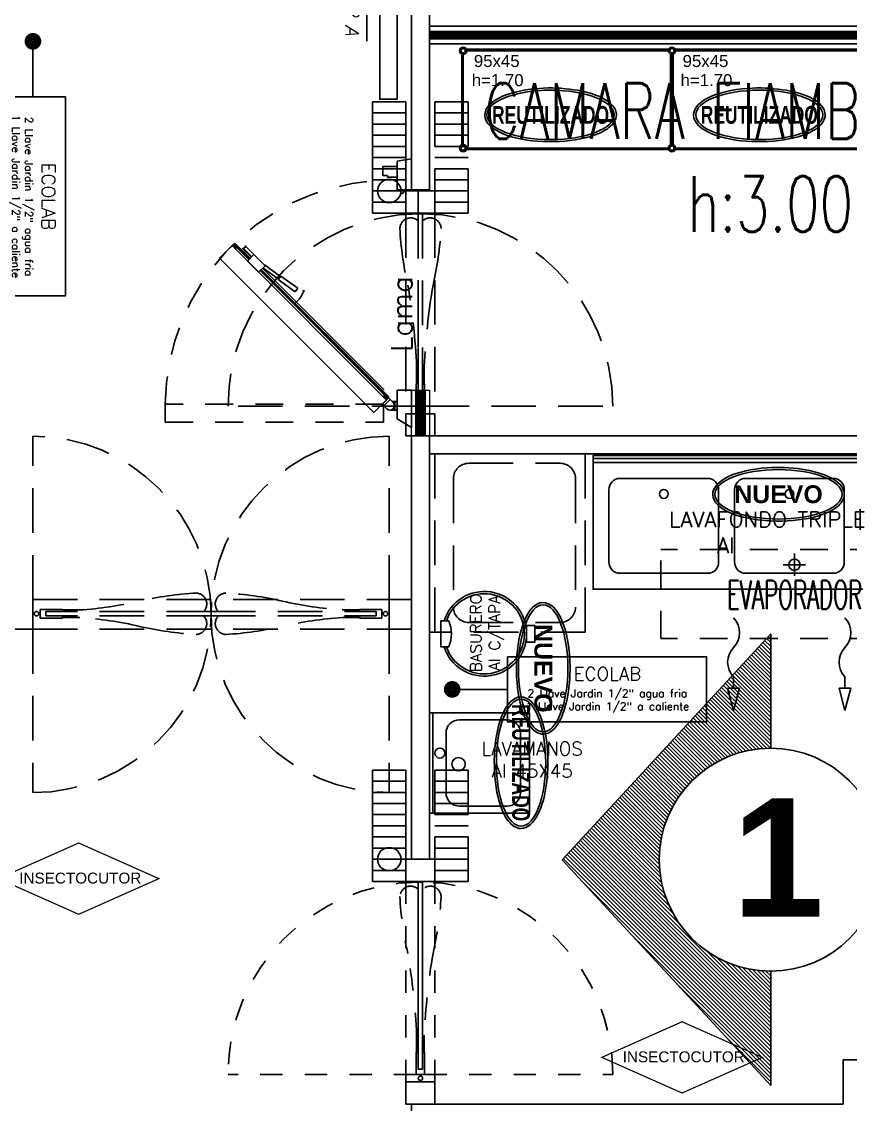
# Model space of a CAD drawing. Header units: millimetres. Extents: x 340 to 1003762, y 22 to 362022.
# Drawn here: x 416.212 to 419.933, y 90.395 to 95.256 of the extents above; entities that cross this region are included whole.
import ezdxf
from ezdxf.enums import TextEntityAlignment as Align
from ezdxf.xclip import XClip

# ---------------------------------------------------------------- set-up
doc = ezdxf.new("R2010")
doc.units = ezdxf.units.MM
doc.header["$XCLIPFRAME"] = 0
for name, pattern in [('LSBB_P_002 - PLANTA 1° NIVEL SALA DE VENTAS$0$000_ALTILLO PROPUESTA$0$HIDDEN', [0.375, 0.25, -0.125]), ('LSBB_P_002 - PLANTA 1° NIVEL SALA DE VENTAS$0$CONTINUOS', [0]), ('LSBB_P_002 - PLANTA 1° NIVEL SALA DE VENTAS$0$DASHED', [0.75, 0.5, -0.25]), ('LSBB_P_002 - PLANTA 1° NIVEL SALA DE VENTAS$0$HIDDEN', [0.375, 0.25, -0.125]), ('LSBB_P_002 - PLANTA 1° NIVEL SALA DE VENTAS$0$HIDDEN2', [0.1875, 0.125, -0.0625])]:
    doc.linetypes.add(name, pattern=pattern)
doc.layers.add('LSBB_P_002 - PLANTA 1° NIVEL SALA DE VENTAS$0$A-Achurado', color=250, linetype='Continuous', lineweight=5)
for name, color, linetype in [('LSBB_P_002 - PLANTA 1° NIVEL SALA DE VENTAS$0$A-ACTIVOS NUEVOS', 20, 'Continuous'), ('LSBB_P_002 - PLANTA 1° NIVEL SALA DE VENTAS$0$A-ACTIVOS REUTILIZADOS', 7, 'Continuous'), ('LSBB_P_002 - PLANTA 1° NIVEL SALA DE VENTAS$0$A-Artefactos', 8, 'Continuous'), ('LSBB_P_002 - PLANTA 1° NIVEL SALA DE VENTAS$0$A-DEMOLICIONES', 30, 'LSBB_P_002 - PLANTA 1° NIVEL SALA DE VENTAS$0$DASHED'), ('LSBB_P_002 - PLANTA 1° NIVEL SALA DE VENTAS$0$A-Equipamiento acero inox', 8, 'Continuous'), ('LSBB_P_002 - PLANTA 1° NIVEL SALA DE VENTAS$0$A-EVAPORADOR', 8, 'Continuous'), ('LSBB_P_002 - PLANTA 1° NIVEL SALA DE VENTAS$0$A-INSECTOCUTOR', 1, 'Continuous'), ('LSBB_P_002 - PLANTA 1° NIVEL SALA DE VENTAS$0$A-MOBILIARIO', 8, 'Continuous'), ('LSBB_P_002 - PLANTA 1° NIVEL SALA DE VENTAS$0$A-PANEL CAMARA NUEVO', 10, 'LSBB_P_002 - PLANTA 1° NIVEL SALA DE VENTAS$0$CONTINUOS'), ('LSBB_P_002 - PLANTA 1° NIVEL SALA DE VENTAS$0$A-PUER', 2, 'Continuous'), ('LSBB_P_002 - PLANTA 1° NIVEL SALA DE VENTAS$0$A-PUERTAS NUEVAS', 10, 'Continuous'), ('LSBB_P_002 - PLANTA 1° NIVEL SALA DE VENTAS$0$A-SE CONSTRUYE RELLENO', 10, 'LSBB_P_002 - PLANTA 1° NIVEL SALA DE VENTAS$0$CONTINUOS'), ('LSBB_P_002 - PLANTA 1° NIVEL SALA DE VENTAS$0$A-TRAS-EQPM', 8, 'Continuous'), ('LSBB_P_002 - PLANTA 1° NIVEL SALA DE VENTAS$0$CANALETA-DESAGUE', 4, 'Continuous'), ('LSBB_P_002 - PLANTA 1° NIVEL SALA DE VENTAS$0$E-TABIQUE-CAMARA', 1, 'Continuous'), ('LSBB_P_002 - PLANTA 1° NIVEL SALA DE VENTAS$0$L-PILETAS EXISTENTES', 8, 'Continuous'), ('LSBB_P_002 - PLANTA 1° NIVEL SALA DE VENTAS$0$LINEA CORTES', 7, 'Continuous'), ('LSBB_P_002 - PLANTA 1° NIVEL SALA DE VENTAS$0$LLAVES ECOLAB', 90, 'Continuous'), ('LSBB_P_002 - PLANTA 1° NIVEL SALA DE VENTAS$0$PUERTAS', 2, 'Continuous'), ('XREF', 7, 'Continuous')]:
    doc.layers.add(name, color=color, linetype=linetype)
doc.styles.add('LSBB_P_002 - PLANTA 1° NIVEL SALA DE VENTAS$0$ARIAL', font='')
doc.styles.add('LSBB_P_002 - PLANTA 1° NIVEL SALA DE VENTAS$0$ROMANS', font='romans')
doc.styles.add('LSBB_P_002 - PLANTA 1° NIVEL SALA DE VENTAS$0$ROMANS20', font='ROMANS8.SHX', dxfattribs={"width": 0.9, "height": 2})
doc.styles.add('LSBB_P_002 - PLANTA 1° NIVEL SALA DE VENTAS$0$SANSSERIF', font='sas_____.pfb')
doc.styles.get('LSBB_P_002 - PLANTA 1° NIVEL SALA DE VENTAS$0$ARIAL').set_extended_font_data('Arial', bold=True)

# ---------------------------------------------------------------- blocks, each defined once
blk = doc.blocks.new('LSBB_P_002 - PLANTA 1° NIVEL SALA DE VENTAS$0$A$C32A02EE3')
at = {"layer": 'LSBB_P_002 - PLANTA 1° NIVEL SALA DE VENTAS$0$PUERTAS', "color": 8, "linetype": 'LSBB_P_002 - PLANTA 1° NIVEL SALA DE VENTAS$0$HIDDEN2', "ltscale": 0.7}
for p, q in [((0.9165, 0.9036), (0.9165, 1.7486)), ((0.05, 0.9497), (0.95, 0.9497)), ((0.9165, 0.8658), (0.9165, 0.0208)), ((0.05, 0.8197), (0.95, 0.8197))]:
    blk.add_line(p, q, dxfattribs=at)
at = {"layer": 'LSBB_P_002 - PLANTA 1° NIVEL SALA DE VENTAS$0$PUERTAS', "color": 8, "ltscale": 0.5}
for p, q in [((0.0526, 0.8749), (0.0526, 0.8947)), ((0.0526, 0.8749), (0.0526, 0.8947)), ((0.0526, 0.8749), (0.0526, 0.8947)), ((0.0526, 0.8749), (0.0526, 0.8947)), ((0.0526, 0.8947), (0.892, 0.8947)), ((0.0526, 0.8749), (0.892, 0.8749)), ((0.892, 0.8749), (0.892, 0.8947))]:
    blk.add_line(p, q, dxfattribs=at)
at = {"layer": 'LSBB_P_002 - PLANTA 1° NIVEL SALA DE VENTAS$0$PUERTAS', "color": 8}
for p, q in [((0.8174, 0.9019), (0.7395, 0.9019)), ((0.8174, 0.9019), (0.8174, 0.8947)), ((0.8174, 0.8677), (0.8174, 0.8749)), ((0.8174, 0.8677), (0.7395, 0.8677))]:
    blk.add_line(p, q, dxfattribs=at)
at = {"layer": 'LSBB_P_002 - PLANTA 1° NIVEL SALA DE VENTAS$0$PUERTAS'}
for points in [[(0.05, 0.8197), (-0.05, 0.8197), (-0.05, 0.9497), (0.05, 0.9497)], [(1.05, 0.8197), (0.95, 0.8197), (0.95, 0.9497), (1.05, 0.9497)]]:
    blk.add_lwpolyline(points, close=True, dxfattribs=at)
blk.add_lwpolyline([(0.8174, 0.8749), (0.8174, 0.8658), (0.9165, 0.8658), (0.9165, 0.9036), (0.8174, 0.9036), (0.8174, 0.8947)], dxfattribs=at)
blk.add_circle((0.9335, 0.8848), 0.0099, dxfattribs=at)
at = {"layer": 'LSBB_P_002 - PLANTA 1° NIVEL SALA DE VENTAS$0$PUERTAS', "color": 8, "linetype": 'LSBB_P_002 - PLANTA 1° NIVEL SALA DE VENTAS$0$HIDDEN2', "ltscale": 0.7}
for centre, radius, start, end in [((0.9166, 0.8846), 0.864, 90.0028, 179.3267), ((0.1196, 0.9288), 0.0486, 92.0679, 224.5524), ((0.0385, -0.5028), 1.4824, 76.971, 86.9312), ((0.884, 3.9683), 3.0698, 260.4121, 267.3013), ((0.9166, 0.8848), 0.864, 180.6532, 269.9974), ((0.1196, 0.8408), 0.0486, 135.4476, 267.9321), ((0.0385, 2.2725), 1.4824, 273.0688, 283.029), ((0.884, -2.1986), 3.0698, 92.6987, 99.5879)]:
    blk.add_arc(centre, radius, start, end, dxfattribs=at)
blk = doc.blocks.new('LSBB_P_002 - PLANTA 1° NIVEL SALA DE VENTAS$0$A$C0C1D28A6')
at = {"color": 8}
blk.add_circle((0.4, 0.075), 0.0524, dxfattribs=at)
at = {"layer": 'LSBB_P_002 - PLANTA 1° NIVEL SALA DE VENTAS$0$CANALETA-DESAGUE', "color": 8}
for p, q in [((0, 0.15), (0.5, 0.15)), ((0, 0.15), (0, 0)), ((0.05, 0.15), (0.05, 0)), ((0.1, 0.15), (0.1, 0)), ((0.15, 0.15), (0.15, 0)), ((0.2, 0.15), (0.2, 0)), ((0.25, 0.15), (0.25, 0)), ((0.3, 0.15), (0.3, 0)), ((0.35, 0.15), (0.35, 0)), ((0.4, 0.15), (0.4, 0)), ((0.45, 0.15), (0.45, 0)), ((0.5, 0.15), (0.5, 0)), ((0, 0), (0.5, 0))]:
    blk.add_line(p, q, dxfattribs=at)
blk = doc.blocks.new('LSBB_P_002 - PLANTA 1° NIVEL SALA DE VENTAS$0$A$C282C68B8')
at = {"layer": 'LSBB_P_002 - PLANTA 1° NIVEL SALA DE VENTAS$0$A-Equipamiento acero inox', "linetype": 'Continuous'}
for points in [[(0.0097, 0.0308), (0.0097, 0.4386)], [(0.0308, 0.4597), (0.9386, 0.4597)], [(0.0321, 0.4534), (0.9373, 0.4534)], [(0.9597, 0.4386), (0.9597, 0.0308)], [(0.0161, 0.0321), (0.0161, 0.4373)], [(0.9534, 0.4373), (0.9534, 0.0321)], [(0.9386, 0.0097), (0.0308, 0.0097)], [(0.9373, 0.0161), (0.0321, 0.0161)]]:
    blk.add_lwpolyline(points, dxfattribs=at)
for centre, radius in [((0.0161, 0.4534), 0.0161), ((0.0161, 0.4534), 0.00971), ((0.9534, 0.4534), 0.0161), ((0.9534, 0.4534), 0.00971), ((0.0161, 0.0161), 0.0161), ((0.0161, 0.0161), 0.00971), ((0.9534, 0.0161), 0.0161), ((0.9534, 0.0161), 0.00971)]:
    blk.add_circle(centre, radius, dxfattribs=at)
blk = doc.blocks.new('LSBB_P_002 - PLANTA 1° NIVEL SALA DE VENTAS$0$A$C73AD46B8')
for p, q in [((0.5695, 0), (0.5695, 1.7641)), ((0.5875, 0), (0.5875, 1.7641))]:
    blk.add_line(p, q)
blk.add_lwpolyline([(0.6, 0), (0.6, 1.7641), (0, 1.7641), (0, 0), (0.6, 0)])
for points in [[(0.4977, 1.6424), (0.4977, 1.25, -0.414214), (0.4477, 1.2), (0.1218, 1.2, -0.414214), (0.0718, 1.25), (0.0718, 1.6424, -0.414214), (0.1218, 1.6924), (0.4477, 1.6924, -0.414214)], [(0.4977, 0.6859), (0.4977, 1.0782, 0.414214), (0.4477, 1.1282), (0.1218, 1.1282, 0.414214), (0.0718, 1.0782), (0.0718, 0.6859, 0.414214), (0.1218, 0.6359), (0.4477, 0.6359, 0.414214)], [(0.4977, 0.1218), (0.4977, 0.5141, 0.414214), (0.4477, 0.5641), (0.1218, 0.5641, 0.414214), (0.0718, 0.5141), (0.0718, 0.1218, 0.414214), (0.1218, 0.0718), (0.4477, 0.0718, 0.414214)]]:
    blk.add_lwpolyline(points, format="xyb", close=True)
for centre in [(0.4281, 1.4462), (0.4281, 0.8821), (0.4281, 0.3179)]:
    blk.add_circle(centre, 0.02)
at = {"insert": (0.3484, 2.2058), "char_height": 0.07, "width": 1.7605, "attachment_point": 1, "rotation": 270, "style": 'LSBB_P_002 - PLANTA 1° NIVEL SALA DE VENTAS$0$ROMANS'}
blk.add_mtext('\\pi0.78383;LAVAFONDO TRIPLE\\P\\pi0.42358;            AI', dxfattribs=at)
blk = doc.blocks.new('LSBB_P_002 - PLANTA 1° NIVEL SALA DE VENTAS$0$A$C6D5A0C58')
at = {"layer": 'LSBB_P_002 - PLANTA 1° NIVEL SALA DE VENTAS$0$A-ACTIVOS REUTILIZADOS', "extrusion": (0, 0, -1)}
blk.add_ellipse((0, 0), major_axis=(0.2855, 0), ratio=0.388575, dxfattribs=at)
at = {"layer": 'LSBB_P_002 - PLANTA 1° NIVEL SALA DE VENTAS$0$A-ACTIVOS REUTILIZADOS'}
blk.add_open_spline([(0.2955, 0), (0.2955, -0.021), (0.2828, -0.0409), (0.2407, -0.0737), (0.2108, -0.0875), (0.0693, -0.1291), (-0.0893, -0.1272), (-0.2453, -0.0748), (-0.2842, -0.048), (-0.3027, 0.019), (-0.2777, 0.0523), (-0.188, 0.0987), (-0.1218, 0.1143), (0.0524, 0.1263), (0.163, 0.1102), (0.2698, 0.0572), (0.2955, 0.0303), (0.2955, 0)], degree=3, knots=[0, 0, 0, 0, 0.461791, 0.461791, 0.923583, 0.923583, 2.283227, 2.283227, 3.034626, 3.034626, 3.786024, 3.786024, 4.537423, 4.537423, 5.618495, 5.618495, 6.283185, 6.283185, 6.283185, 6.283185], dxfattribs=at)
at = {"layer": 'LSBB_P_002 - PLANTA 1° NIVEL SALA DE VENTAS$0$A-ACTIVOS REUTILIZADOS', "style": 'LSBB_P_002 - PLANTA 1° NIVEL SALA DE VENTAS$0$ARIAL', "width": 0.7}
blk.add_text('REUTILIZADO', height=0.08, dxfattribs=at).set_placement((0, 0), align=Align.MIDDLE_CENTER)
blk = doc.blocks.new('LSBB_P_002 - PLANTA 1° NIVEL SALA DE VENTAS$0$A$C529333AF')
at = {"layer": 'LSBB_P_002 - PLANTA 1° NIVEL SALA DE VENTAS$0$A-ACTIVOS NUEVOS', "extrusion": (0, 0, -1)}
blk.add_ellipse((0, 0), major_axis=(0.2855, 0), ratio=0.388575, dxfattribs=at)
at = {"layer": 'LSBB_P_002 - PLANTA 1° NIVEL SALA DE VENTAS$0$A-ACTIVOS NUEVOS'}
blk.add_open_spline([(0.2955, 0), (0.2955, -0.021), (0.2828, -0.0409), (0.2407, -0.0737), (0.2108, -0.0875), (0.0693, -0.1291), (-0.0893, -0.1272), (-0.2453, -0.0748), (-0.2842, -0.048), (-0.3027, 0.019), (-0.2777, 0.0523), (-0.188, 0.0987), (-0.1218, 0.1143), (0.0524, 0.1263), (0.163, 0.1102), (0.2698, 0.0572), (0.2955, 0.0303), (0.2955, 0)], degree=3, knots=[0, 0, 0, 0, 0.461791, 0.461791, 0.923583, 0.923583, 2.283227, 2.283227, 3.034626, 3.034626, 3.786024, 3.786024, 4.537423, 4.537423, 5.618495, 5.618495, 6.283185, 6.283185, 6.283185, 6.283185], dxfattribs=at)
at = {"layer": 'LSBB_P_002 - PLANTA 1° NIVEL SALA DE VENTAS$0$A-ACTIVOS NUEVOS', "insert": (0, 0), "char_height": 0.08, "attachment_point": 5, "style": 'LSBB_P_002 - PLANTA 1° NIVEL SALA DE VENTAS$0$ARIAL'}
blk.add_mtext_dynamic_manual_height_columns('NUEVO', width=0.536552, gutter_width=0.7, heights=[0], dxfattribs=at)
blk = doc.blocks.new('LSBB_P_002 - PLANTA 1° NIVEL SALA DE VENTAS$0$Basurero a.inox con tapa')
at = {"layer": 'LSBB_P_002 - PLANTA 1° NIVEL SALA DE VENTAS$0$A-TRAS-EQPM'}
blk.add_lwpolyline([(36217.61, -6637.72), (36217.61, -6645.33), (36213.95, -6645.33), (36213.95, -6637.72)], close=True, dxfattribs=at)
blk.add_lwpolyline([(36252.54, -6635.72), (36256.2, -6635.72), (36256.2, -6647.33), (36252.54, -6647.33)], dxfattribs=at)
at = {"layer": 'LSBB_P_002 - PLANTA 1° NIVEL SALA DE VENTAS$0$A-TRAS-EQPM', "ltscale": 3}
for radius, start, end in [(19, 17.787, 342.213), (18, 18.8112, 341.1888)]:
    blk.add_arc((36236.61, -6641.52), radius, start, end, dxfattribs=at)
at = {"layer": 'LSBB_P_002 - PLANTA 1° NIVEL SALA DE VENTAS$0$A-TRAS-EQPM'}
blk.add_arc((36266.36, -6641.52), 14.99, 157.2212, 202.7788, dxfattribs=at)
blk = doc.blocks.new('LSBB_P_002 - PLANTA 1° NIVEL SALA DE VENTAS$0$BAS')
at = {"layer": 'LSBB_P_002 - PLANTA 1° NIVEL SALA DE VENTAS$0$A-TRAS-EQPM', "linetype": 'Continuous', "extrusion": (0, 0, -1), "xscale": 0.01, "yscale": 0.01, "zscale": -0.01}
blk.add_blockref('LSBB_P_002 - PLANTA 1° NIVEL SALA DE VENTAS$0$Basurero a.inox con tapa', (-813.2584, 115.2507), dxfattribs=at)
at = {"layer": 'LSBB_P_002 - PLANTA 1° NIVEL SALA DE VENTAS$0$A-MOBILIARIO', "ltscale": 0.25, "insert": (450.9047, 48.8395), "char_height": 0.05, "width": 1.146377, "attachment_point": 5, "rotation": 90, "style": 'LSBB_P_002 - PLANTA 1° NIVEL SALA DE VENTAS$0$ROMANS'}
blk.add_mtext('\\A1;BASURERO\\PAI C/TAPA', dxfattribs=at)
blk = doc.blocks.new('LSBB_P_002 - PLANTA 1° NIVEL SALA DE VENTAS$0$LLAVE ECOLAB')
at = {"layer": 'LSBB_P_002 - PLANTA 1° NIVEL SALA DE VENTAS$0$LLAVES ECOLAB', "color": 8}
blk.add_lwpolyline([(-1.5014, 0.5435), (-1.5014, 1.4369), (-1.2086, 1.4369), (-1.2086, 0.5435)], close=True, dxfattribs=at)
for points in [[(-1.355, 0.5435), (-1.355, 0.2948)], [(-1.355, 0.5107), (-1.355, 0.2948)]]:
    blk.add_lwpolyline(points, dxfattribs=at)
at = {"layer": 'LSBB_P_002 - PLANTA 1° NIVEL SALA DE VENTAS$0$LLAVES ECOLAB', "color": 8, "const_width": 0.035}
blk.add_lwpolyline([(-1.375, 0.2948, 1), (-1.335, 0.2948, 1)], format="xyb", close=True, dxfattribs=at)
blk.add_lwpolyline([(-1.375, 0.2948, 1), (-1.335, 0.2948, 1)], format="xyb", close=True, dxfattribs=at)
at = {"layer": 'LSBB_P_002 - PLANTA 1° NIVEL SALA DE VENTAS$0$A-MOBILIARIO', "ltscale": 0.25, "insert": (-1.3522, 0.9916), "char_height": 0.06, "width": 1.146377, "attachment_point": 5, "rotation": 90, "style": 'LSBB_P_002 - PLANTA 1° NIVEL SALA DE VENTAS$0$ROMANS'}
blk.add_mtext('\\A1;ECOLAB\\P{\\H0.58333x;2 Llave Jardin 1/2" agua fria\\P1 Llave Jardin 1/2" a caliente}', dxfattribs=at)
blk = doc.blocks.new('LSBB_P_002 - PLANTA 1° NIVEL SALA DE VENTAS$0$A$C0C504C7A')
at = {"const_width": 0.0089}
blk.add_lwpolyline([(0.0006, 0.5853), (0.2605, -0.0002), (0.0006, -0.5857), (-0.2594, -0.0002)], close=True, dxfattribs=at)
at = {"style": 'LSBB_P_002 - PLANTA 1° NIVEL SALA DE VENTAS$0$SANSSERIF'}
blk.add_text('INSECTOCUTOR', height=0.079689, rotation=270, dxfattribs=at).set_placement((-0.0352, -0.0121), align=Align.CENTER)
blk = doc.blocks.new('LSBB_P_002 - PLANTA 1° NIVEL SALA DE VENTAS$0$EVC5-302-22')
at = {"linetype": 'LSBB_P_002 - PLANTA 1° NIVEL SALA DE VENTAS$0$HIDDEN', "ltscale": 0.5}
for p, q in [((2.3, -0.1), (1.1, -0.1)), ((1.1, -0.5), (1.1, -0.1)), ((2.3, -0.5), (2.3, -0.1)), ((2.3, -0.5), (1.1, -0.5))]:
    blk.add_line(p, q, dxfattribs=at)
for p, q in [((1.7, -0.2188), (1.7, -0.1188)), ((1.75, -0.1688), (1.65, -0.1688)), ((1.7, -0.1688), (1.74, -0.1688)), ((1.4269, -0.7226), (1.4269, -0.6726)), ((1.9269, -0.7226), (1.9269, -0.6726)), ((1.4001, -0.7226), (1.4537, -0.7226)), ((1.4269, -0.8226), (1.4001, -0.7226)), ((1.4269, -0.8226), (1.4537, -0.7226)), ((1.9537, -0.7226), (1.9001, -0.7226)), ((1.9269, -0.8226), (1.9001, -0.7226)), ((1.9269, -0.8226), (1.9537, -0.7226))]:
    blk.add_line(p, q)
blk.add_circle((1.7, -0.1688), 0.025)
for centre, start, end in [((1.3584, -0.4738), 315.9581, 44.0419), ((1.8584, -0.4738), 315.9581, 44.0419), ((1.4954, -0.6063), 135.9581, 224.0419), ((1.9954, -0.6063), 135.9581, 224.0419)]:
    blk.add_arc(centre, 0.0953, start, end)
at = {"style": 'LSBB_P_002 - PLANTA 1° NIVEL SALA DE VENTAS$0$ROMANS20', "width": 0.55}
blk.add_text('EVAPORADOR', height=0.128, dxfattribs=at).set_placement((1.7009, -0.3034), align=Align.MIDDLE)
blk = doc.blocks.new('LSBB_P_002 - PLANTA 1° NIVEL SALA DE VENTAS$0$A$C51DB38BC')
at = {"ltscale": 10}
h = blk.add_hatch(color=256, dxfattribs=at)
h.paths.add_polyline_path([(0.5012, 0.623), (0.507, 0.6276), (0.5086, 0.6235)])
h.paths.add_polyline_path([(0.5616, 0.6673), (0.5592, 0.6602), (0.5556, 0.6628)])
for p, q in [((0.3011, 0.9458), (0.3577, 1.0023)), ((0.3577, 1.0023), (1.0507, 0.3094)), ((0.2908, 0.9323), (0.2908, 0.9323)), ((0.2909, 0.9318), (0.3579, 0.8648)), ((0.3042, 0.931), (0.2916, 0.9329)), ((0.3006, 0.9452), (0.2946, 0.9392)), ((0.2946, 0.9382), (0.2971, 0.9357)), ((0.3004, 0.9429), (0.2962, 0.9387)), ((0.2962, 0.9387), (0.2981, 0.9368)), ((0.2999, 0.9395), (0.2974, 0.9383)), ((0.2981, 0.9357), (0.2981, 0.9357)), ((0.2987, 0.9299), (0.3031, 0.9252)), ((0.3098, 0.9296), (0.2999, 0.9395)), ((0.3011, 0.9458), (0.9941, 0.2528)), ((0.3011, 0.9458), (0.9941, 0.2528)), ((0.3011, 0.9458), (0.9941, 0.2528)), ((0.3017, 0.9442), (0.3011, 0.9437)), ((0.3017, 0.9442), (0.3015, 0.944)), ((0.3017, 0.9452), (0.3017, 0.9452)), ((0.3031, 0.9252), (0.3607, 0.8676)), ((0.3059, 0.9279), (0.3059, 0.9279)), ((0.3084, 0.9244), (0.3059, 0.9269)), ((0.3059, 0.9269), (0.3629, 0.8698)), ((0.3089, 0.926), (0.307, 0.9279)), ((0.3086, 0.9271), (0.3098, 0.9296)), ((0.3131, 0.9302), (0.3089, 0.926)), ((0.3154, 0.9304), (0.3094, 0.9244)), ((0.3144, 0.9315), (0.3139, 0.9309)), ((0.3154, 0.9315), (0.3154, 0.9315)), ((0.3004, 0.8885), (0.3129, 0.876)), ((0.3048, 0.8841), (0.3144, 0.8938)), ((0.3117, 0.8998), (0.3523, 0.8592)), ((0.3129, 0.876), (0.341, 0.8479)), ((0.3144, 0.8938), (0.3507, 0.8575)), ((0.341, 0.8479), (0.37, 0.8769)), ((0.37, 0.8769), (0.4203, 0.8266)), ((0.341, 0.8479), (0.3913, 0.7976)), ((0.3913, 0.7976), (0.4203, 0.8266)), ((0.3872, 0.7996), (0.4392, 0.7279)), ((0.401, 0.8072), (0.4518, 0.7371)), ((0.4026, 0.8089), (0.9481, 0.2634)), ((0.9801, 0.2426), (0.4082, 0.8145)), ((0.9735, 0.2548), (0.411, 0.8173)), ((0.9752, 0.2576), (0.4133, 0.8195)), ((0.4534, 0.7383), (0.4375, 0.7268)), ((0.4534, 0.7383), (0.5082, 0.6626)), ((0.4375, 0.7268), (0.4924, 0.6511)), ((0.5082, 0.6626), (0.4924, 0.6511)), ((1.0507, 0.3094), (0.9941, 0.2528)), ((-0.0535, 0.205), (-0.0535, 0.2691)), ((-0.0535, 0.2691), (-0.0143, 0.2691)), ((-0.0143, 0.2691), (-0.0143, 0.248)), ((-0.0143, 0.248), (-0.0067, 0.248)), ((-0.0067, 0.248), (-0.0067, 0.205)), ((0.9787, 0.2671), (0.9727, 0.2611)), ((0.9727, 0.2601), (0.9752, 0.2576)), ((0.9782, 0.2503), (0.9735, 0.2548)), ((0.9785, 0.2648), (0.9743, 0.2606)), ((0.9743, 0.2606), (0.9762, 0.2586)), ((0.9754, 0.2603), (0.9779, 0.2615)), ((0.9762, 0.2576), (0.9762, 0.2576)), ((0.9779, 0.2615), (0.9878, 0.2516)), ((0.9798, 0.2661), (0.9792, 0.2655)), ((0.9793, 0.2559), (0.9813, 0.2433)), ((0.9798, 0.2671), (0.9798, 0.2671)), ((0.984, 0.2498), (0.984, 0.2498)), ((0.9865, 0.2463), (0.984, 0.2487)), ((1.0124, 0.2711), (0.9849, 0.2436)), ((0.9919, 0.2365), (0.9849, 0.2436)), ((0.987, 0.2479), (0.9851, 0.2498)), ((0.9878, 0.2516), (0.9866, 0.2491)), ((0.9913, 0.2521), (0.987, 0.2479)), ((0.9936, 0.2523), (0.9876, 0.2463)), ((1.0195, 0.2641), (0.9919, 0.2365)), ((0.9925, 0.2533), (0.992, 0.2528)), ((0.9925, 0.2533), (0.9923, 0.2532)), ((0.9936, 0.2533), (0.9936, 0.2533)), ((1.0195, 0.2641), (1.0124, 0.2711)), ((1.0333, 0.2503), (1.0195, 0.2641)), ((-0.078, 0.205), (-0.088, 0.14)), ((0.05, 0.205), (-0.078, 0.205)), ((0.05, 0.14), (0.05, 0.205)), ((0.95, 0.205), (1.078, 0.205)), ((0.95, 0.14), (0.95, 0.205)), ((0.9806, 0.2425), (0.9806, 0.2425)), ((0.9919, 0.2365), (1.0057, 0.2227)), ((1, 0.2284), (1, 0.215)), ((1, 0.215), (1, 0.205)), ((1, 0.215), (1.039, 0.215)), ((1, 0.215), (1.039, 0.215)), ((1, 0.205), (1.039, 0.205)), ((1, 0.205), (1.039, 0.205)), ((1.039, 0.215), (1.039, 0.2345)), ((1.039, 0.205), (1.039, 0.215)), ((1.078, 0.205), (1.117, 0.14)), ((0.05, 0.14), (-0.088, 0.14)), ((1.117, 0.14), (0.95, 0.14))]:
    blk.add_line(p, q)
for p, q in [((0.5616, 0.6673), (0.5556, 0.6628)), ((0.5592, 0.6602), (0.5556, 0.6628)), ((0.5616, 0.6673), (0.5592, 0.6602)), ((0.5012, 0.623), (0.507, 0.6276)), ((0.5012, 0.623), (0.5086, 0.6235)), ((0.5086, 0.6235), (0.507, 0.6276))]:
    blk.add_line(p, q, dxfattribs=at)
at = {"color": 8, "linetype": 'LSBB_P_002 - PLANTA 1° NIVEL SALA DE VENTAS$0$HIDDEN', "ltscale": 0.5, "elevation": 0}
blk.add_lwpolyline([(1.0931, 1.246), (1.0931, 0.266), (1.0131, 0.266), (1.0131, 1.246)], close=True, dxfattribs=at)
at = {"color": 8, "linetype": 'LSBB_P_002 - PLANTA 1° NIVEL SALA DE VENTAS$0$HIDDEN', "ltscale": 0.5}
blk.add_arc((1.0208, 0.2317), 1.0139, 90.4384, 175.5689, dxfattribs=at)
for centre, radius, start, end in [((0.2915, 0.9322), 0.00075, 80, 170.6608), ((0.2915, 0.9322), 0.00075, 170.6608, 260), ((0.2951, 0.9387), 0.00075, 135, 225), ((0.2976, 0.9362), 0.00075, 225, 315), ((0.2975, 0.938), 0.00025, 116.5651, 225), ((0.2976, 0.9362), 0.00075, 315, 45), ((0.3011, 0.9447), 0.00075, 45, 135), ((0.3011, 0.9447), 0.00075, 315, 45), ((0.3064, 0.9274), 0.00075, 135, 225), ((0.3064, 0.9274), 0.00075, 45, 135), ((0.3083, 0.9272), 0.00025, 225, 333.4349), ((0.3089, 0.9249), 0.00075, 225, 315), ((0.3149, 0.9309), 0.00075, 45, 135), ((0.3149, 0.9309), 0.00075, 315, 45), ((0.9732, 0.2606), 0.00075, 135, 225), ((0.9757, 0.2581), 0.00075, 225, 315), ((0.9757, 0.2581), 0.00075, 315, 45), ((0.9792, 0.2666), 0.00075, 45, 135), ((0.9792, 0.2666), 0.00075, 315, 45), ((0.9805, 0.2432), 0.00075, 190, 279.3392), ((0.9805, 0.2432), 0.00075, 279.3392, 10), ((0.9845, 0.2493), 0.00075, 135, 225), ((0.9845, 0.2493), 0.00075, 45, 135), ((0.987, 0.2468), 0.00075, 225, 315), ((0.993, 0.2528), 0.00075, 45, 135), ((0.993, 0.2528), 0.00075, 315, 45), ((1.0195, 0.2365), 0.0195, 225, 45), ((1.0195, 0.2345), 0.0195, 0, 2.9395), ((0.0476, 0.189), 0.0201, 276.9727, 0)]:
    blk.add_arc(centre, radius, start, end)
at = {"ltscale": 10}
blk.add_arc((0.4674, 0.7325), 0.1146, 290.711, 321.7284, dxfattribs=at)
for points in [[(0.3131, 0.9302), (0.3128, 0.9305), (0.3124, 0.9308), (0.3111, 0.9317), (0.3103, 0.9323), (0.3086, 0.9336), (0.3078, 0.9342), (0.3065, 0.9355), (0.3059, 0.9361), (0.3047, 0.9373), (0.3042, 0.9379), (0.3027, 0.9398), (0.3017, 0.9411), (0.3006, 0.9426), (0.3005, 0.9428), (0.3004, 0.9429)], [(0.9785, 0.2648), (0.9788, 0.2644), (0.9791, 0.2641), (0.98, 0.2628), (0.9806, 0.262), (0.9819, 0.2603), (0.9826, 0.2595), (0.9838, 0.2581), (0.9844, 0.2575), (0.9856, 0.2564), (0.9862, 0.2559), (0.9881, 0.2543), (0.9895, 0.2534), (0.9909, 0.2523), (0.9911, 0.2522), (0.9913, 0.2521)]]:
    blk.add_open_spline(points, degree=3, knots=[0.165357, 0.165357, 0.165357, 0.165357, 1.560415, 1.560415, 4.681244, 4.681244, 7.739395, 7.739395, 10.144269, 10.144269, 12.549143, 12.549143, 17.358892, 17.358892, 17.945413, 17.945413, 17.945413, 17.945413])
for points in [[(0.3139, 0.9309), (0.3068, 0.9366), (0.3011, 0.9437)], [(0.9792, 0.2655), (0.9849, 0.2585), (0.992, 0.2528)]]:
    blk.add_spline(points, degree=3)
blk = doc.blocks.new('LSBB_P_002 - PLANTA 1° NIVEL SALA DE VENTAS$0$DEMOL')
at = {"layer": 'LSBB_P_002 - PLANTA 1° NIVEL SALA DE VENTAS$0$A-DEMOLICIONES', "linetype": 'LSBB_P_002 - PLANTA 1° NIVEL SALA DE VENTAS$0$000_ALTILLO PROPUESTA$0$HIDDEN', "ltscale": 0.8}
for p, q in [((1033.3563, 309.7156), (1033.3563, 309.2156)), ((1033.3563, 309.7156), (1033.5063, 309.7156)), ((1033.5063, 309.7156), (1033.5063, 309.2156)), ((1033.3563, 309.6656), (1033.5063, 309.6656)), ((1033.3563, 309.6156), (1033.5063, 309.6156)), ((1033.3563, 309.5656), (1033.5063, 309.5656)), ((1033.3563, 309.5156), (1033.5063, 309.5156)), ((1033.3563, 309.4656), (1033.5063, 309.4656)), ((1033.3563, 309.4156), (1033.5063, 309.4156)), ((1033.3563, 309.3656), (1033.5063, 309.3656)), ((1033.2263, 309.2156), (1033.2263, 309.3156)), ((1033.2263, 309.3156), (1033.3563, 309.3156)), ((1033.3563, 309.3156), (1033.3563, 309.2156)), ((1033.3563, 309.3156), (1033.5063, 309.3156)), ((1033.3563, 309.2656), (1033.5063, 309.2656)), ((1033.2263, 309.2156), (1033.2263, 308.3156)), ((1033.3563, 309.2156), (1033.2263, 309.2156)), ((1033.2815, 309.213), (1033.3013, 309.213)), ((1033.2815, 309.213), (1033.3013, 309.213)), ((1033.2815, 309.213), (1033.3013, 309.213)), ((1033.2815, 309.213), (1033.3013, 309.213)), ((1033.2815, 309.213), (1033.2815, 308.3736)), ((1033.3013, 309.213), (1033.3013, 308.3736)), ((1033.3563, 309.2156), (1033.3563, 308.3156)), ((1033.3563, 309.2156), (1033.5063, 309.2156)), ((1033.2743, 308.4482), (1033.2743, 308.5262)), ((1033.3085, 308.4482), (1033.3085, 308.5262)), ((1033.2815, 308.4482), (1033.2724, 308.4482)), ((1033.2724, 308.4482), (1033.2724, 308.3491)), ((1033.2743, 308.4482), (1033.2815, 308.4482)), ((1033.3085, 308.4482), (1033.3013, 308.4482)), ((1033.3102, 308.4482), (1033.3013, 308.4482)), ((1033.3102, 308.3491), (1033.3102, 308.4482)), ((1033.2724, 308.3491), (1032.4274, 308.3491)), ((1033.2724, 308.3491), (1033.3102, 308.3491)), ((1033.2815, 308.3736), (1033.3013, 308.3736)), ((1033.3102, 308.3491), (1034.1552, 308.3491)), ((1033.2263, 308.2156), (1033.2263, 308.3156)), ((1033.2263, 308.3156), (1033.3563, 308.3156)), ((1033.3563, 308.3156), (1033.3563, 308.2156)), ((1031.551, 307.4809), (1031.551, 308.2147)), ((1033.151, 307.4809), (1033.151, 308.2147)), ((1033.3563, 308.2156), (1033.2263, 308.2156)), ((1034.0313, 308.1356), (1033.3313, 308.1356)), ((1033.3313, 308.1356), (1033.3313, 307.3356)), ((1033.3558, 308.1356), (1033.3558, 307.3356)), ((1034.0313, 308.1356), (1034.0313, 307.3356)), ((1033.5081, 308.0928), (1033.9189, 308.0928)), ((1033.4396, 308.0242), (1033.4396, 307.4471)), ((1033.9875, 308.0242), (1033.9875, 307.4471)), ((1031.551, 307.3485), (1031.551, 307.4809)), ((1031.551, 307.4809), (1033.151, 307.4809)), ((1033.151, 307.3485), (1033.151, 307.4809)), ((1033.151, 307.4809), (1033.2513, 307.4809)), ((1031.5845, 307.3984, 0.0106), (1031.5845, 307.4363, 0.0106)), ((1031.5845, 307.4363, 0.0106), (1031.6837, 307.4363, 0.0106)), ((1031.609, 307.4076), (1031.609, 307.4274)), ((1032.351, 307.4274), (1031.609, 307.4274)), ((1031.6837, 307.4363, 0.0106), (1031.6837, 307.4274, 0.0106)), ((1031.6837, 307.4346), (1031.6837, 307.4274)), ((1031.6837, 307.4346), (1031.7617, 307.4346)), ((1032.351, 307.4076), (1032.351, 307.4274)), ((1032.351, 307.4076), (1032.351, 307.4274)), ((1032.351, 307.4076), (1032.351, 307.4274)), ((1032.351, 307.4076), (1032.351, 307.4274)), ((1032.351, 307.4274), (1033.093, 307.4274)), ((1033.0183, 307.4346), (1032.9402, 307.4346)), ((1033.1175, 307.4363, 0.0106), (1033.0183, 307.4363, 0.0106)), ((1033.0183, 307.4363, 0.0106), (1033.0183, 307.4274, 0.0106)), ((1033.093, 307.4076), (1033.093, 307.4274)), ((1033.1175, 307.3984, 0.0106), (1033.1175, 307.4363, 0.0106)), ((1031.6837, 307.3984, 0.0106), (1031.5845, 307.3984, 0.0106)), ((1032.351, 307.4076), (1031.609, 307.4076)), ((1031.6837, 307.4004), (1031.6837, 307.4076)), ((1031.6837, 307.4076, 0.0106), (1031.6837, 307.3984, 0.0106)), ((1031.6837, 307.4004), (1031.7617, 307.4004)), ((1032.351, 307.4076), (1033.093, 307.4076)), ((1033.0183, 307.4004), (1032.9402, 307.4004)), ((1033.0183, 307.4076, 0.0106), (1033.0183, 307.3984, 0.0106)), ((1033.0183, 307.3984, 0.0106), (1033.1175, 307.3984, 0.0106)), ((1033.5081, 307.3785), (1033.9189, 307.3785)), ((1031.551, 307.3485), (1031.4507, 307.3485)), ((1031.551, 307.3485), (1031.551, 306.6147)), ((1031.551, 307.3485), (1033.151, 307.3485)), ((1033.151, 307.3485), (1033.151, 306.6147)), ((1033.151, 307.3485), (1033.2513, 307.3485)), ((1034.0313, 307.3356), (1033.3313, 307.3356)), ((1033.3563, 306.7156), (1033.3563, 306.2156)), ((1033.3563, 306.7156), (1033.5063, 306.7156)), ((1033.5063, 306.7156), (1033.5063, 306.2156)), ((1033.3563, 306.6656), (1033.5063, 306.6656)), ((1033.3563, 306.6156), (1033.5063, 306.6156)), ((1033.3563, 306.5656), (1033.5063, 306.5656)), ((1033.3563, 306.5156), (1033.5063, 306.5156)), ((1033.3563, 306.4656), (1033.5063, 306.4656)), ((1033.3563, 306.4156), (1033.5063, 306.4156)), ((1033.3563, 306.3656), (1033.5063, 306.3656)), ((1033.3563, 306.3156), (1033.5063, 306.3156)), ((1033.3563, 306.2656), (1033.5063, 306.2656)), ((1033.3563, 306.2156), (1033.5063, 306.2156))]:
    blk.add_line(p, q, dxfattribs=at)
for centre, radius in [((1033.2914, 308.3321), 0.0099), ((1031.5675, 307.4175, 0.0106), 0.00991), ((1033.1345, 307.4175, 0.0106), 0.00991)]:
    blk.add_circle(centre, radius, dxfattribs=at)
for centre, radius, start, end in [((1033.2914, 308.3491), 0.864, 90.6532, 179.9974), ((1033.2474, 309.146), 0.0486, 45.4476, 177.9321), ((1033.2912, 308.3491), 0.864, 0.0028, 89.3267), ((1033.3354, 309.146), 0.0486, 2.0679, 134.5524), ((1034.6791, 309.2271), 1.4824, 183.0688, 193.029), ((1031.9038, 309.2271), 1.4824, 346.971, 356.9312), ((1030.208, 308.3816), 3.0698, 2.6987, 9.5879), ((1036.3749, 308.3816), 3.0698, 170.4121, 177.3013), ((1031.551, 307.4147), 0.8, 0.1969, 90), ((1033.151, 307.4147), 0.8, 90.0017, 179.8007), ((1033.5081, 308.0242), 0.0686, 90, 180), ((1033.9189, 308.0242), 0.0686, 0, 90), ((1031.6551, 309.0862, 0.0106), 1.6551, 273.6938, 283.0823), ((1032.3643, 306.0284, 0.0106), 1.4839, 93.0688, 103.029), ((1032.2831, 307.4615, 0.0106), 0.0487, 315.4476, 87.9321), ((1032.4189, 307.4615, 0.0106), 0.0487, 92.0679, 224.5524), ((1032.3377, 306.0284, 0.0106), 1.4839, 76.971, 86.9312), ((1033.0469, 309.0862, 0.0106), 1.6551, 256.9177, 266.3062), ((1033.5081, 307.4471), 0.0686, 180, 270), ((1033.9189, 307.4471), 0.0686, 270, 0), ((1031.551, 307.4147), 0.8, 270, 359.8031), ((1031.6551, 305.7488, 0.0106), 1.6551, 76.9177, 86.3062), ((1032.2831, 307.3734, 0.0106), 0.0487, 272.0679, 44.5524), ((1033.151, 307.4148), 0.8, 180.1993, 269.9983), ((1032.4189, 307.3734, 0.0106), 0.0487, 135.4476, 267.9321), ((1033.0469, 305.7488, 0.0106), 1.6551, 93.6938, 103.0823), ((1032.3643, 308.8065, 0.0106), 1.4839, 256.971, 266.9312), ((1032.3377, 308.8065, 0.0106), 1.4839, 273.0688, 283.029)]:
    blk.add_arc(centre, radius, start, end, dxfattribs=at)
at = {"layer": 'LSBB_P_002 - PLANTA 1° NIVEL SALA DE VENTAS$0$A-DEMOLICIONES', "linetype": 'LSBB_P_002 - PLANTA 1° NIVEL SALA DE VENTAS$0$000_ALTILLO PROPUESTA$0$HIDDEN', "ltscale": 0.8, "style": 'LSBB_P_002 - PLANTA 1° NIVEL SALA DE VENTAS$0$ROMANS', "width": 0.7}
for s, p in [('CAMARA FIAMBRERIA', (1033.5786, 309.5489, 0)), ('h:3.00', (1034.4911, 309.1322, 0))]:
    blk.add_text(s, height=0.25, dxfattribs=at).set_placement(p)
blk = doc.blocks.new('LSBB_P_002 - PLANTA 1° NIVEL SALA DE VENTAS', base_point=(223.5696, 14.2202))
at = {"layer": 'LSBB_P_002 - PLANTA 1° NIVEL SALA DE VENTAS$0$LINEA CORTES', "linetype": 'Continuous'}
h = blk.add_hatch(dxfattribs=at)
h.set_pattern_fill('ANSI31', color=250, scale=0.392, angle=90, style=0)
h.set_pattern_definition([(135, (-221.093409, 160.865607), (-0.008800651, -0.008800651), [])])
edge = h.paths.add_edge_path()
edge.add_line((834.8642, 305.8128), (834.8642, 305.2994))
edge.add_line((834.8642, 305.2994), (833.928, 306.3133))
edge.add_line((833.928, 306.3133), (834.8642, 307.3273))
edge.add_line((834.8642, 307.3273), (834.8642, 306.8138))
edge.add_ellipse((834.8642, 306.3133), major_axis=(-0.3539, 0.3539), ratio=1, start_angle=-45, end_angle=135)
at = {"layer": 'LSBB_P_002 - PLANTA 1° NIVEL SALA DE VENTAS$0$A-Achurado', "color": 1}
blk.add_lwpolyline([(833.2513, 308.2156), (833.2513, 308.4211), (833.3313, 308.4211), (833.3313, 308.2156)], dxfattribs=at)
at = {"layer": 'LSBB_P_002 - PLANTA 1° NIVEL SALA DE VENTAS$0$A-Artefactos'}
for p, q in [((833.3313, 306.5228), (833.3313, 306.9728)), ((833.3463, 306.5228), (833.3463, 306.9728)), ((833.6805, 306.9416), (833.4663, 306.9416)), ((833.4063, 306.6141), (833.4063, 306.8816)), ((833.7405, 306.6141), (833.7405, 306.8816)), ((833.6805, 306.5541), (833.4663, 306.5541))]:
    blk.add_line(p, q, dxfattribs=at)
blk.add_lwpolyline([(833.7813, 306.9728), (833.3313, 306.9728), (833.3313, 306.5228), (833.7813, 306.5228)], close=True, dxfattribs=at)
for centre, radius in [((833.3787, 306.7919), 0.0225), ((833.4624, 306.7422), 0.03)]:
    blk.add_circle(centre, radius, dxfattribs=at)
for centre, start, end in [((833.4663, 306.8816), 90, 180), ((833.6805, 306.8816), 0, 90), ((833.4663, 306.6141), 180, 270), ((833.6805, 306.6141), 270, 0)]:
    blk.add_arc(centre, 0.06, start, end, dxfattribs=at)
at = {"layer": 'LSBB_P_002 - PLANTA 1° NIVEL SALA DE VENTAS$0$A-PANEL CAMARA NUEVO'}
for p, q in [((836.3313, 308.2156), (833.3313, 308.2156)), ((835.8303, 308.1356), (833.3313, 308.1356))]:
    blk.add_line(p, q, dxfattribs=at)
blk.add_lwpolyline([(836.3313, 309.9756), (833.3313, 309.9756), (833.3313, 310.0556), (836.3313, 310.0556)], close=True, dxfattribs=at)
at = {"layer": 'LSBB_P_002 - PLANTA 1° NIVEL SALA DE VENTAS$0$A-PUER', "linetype": 'LSBB_P_002 - PLANTA 1° NIVEL SALA DE VENTAS$0$000_ALTILLO PROPUESTA$0$HIDDEN', "ltscale": 0.08}
blk.add_line((833.2815, 309.3156), (833.2815, 308.4211), dxfattribs=at)
at = {"layer": 'LSBB_P_002 - PLANTA 1° NIVEL SALA DE VENTAS$0$A-SE CONSTRUYE RELLENO'}
for points, const_width in [([(833.3313, 310.0153), (836.3313, 310.0153)], 0.04), ([(833.2913, 308.4211), (833.2913, 308.2156)], 0.05)]:
    blk.add_lwpolyline(points, dxfattribs=dict(at, const_width=const_width))
at = {"layer": 'LSBB_P_002 - PLANTA 1° NIVEL SALA DE VENTAS$0$E-TABIQUE-CAMARA'}
blk.add_line((834.7313, 305.2156), (835.1895, 305.2156), dxfattribs=at)
blk.add_line((834.7313, 305.2156), (835.1895, 305.2156), dxfattribs=at)
for points in [[(833.2513, 309.3211), (833.2513, 310.7056)], [(833.3313, 309.3211), (833.3313, 310.7056), (833.3313, 310.7056)], [(833.2513, 309.3211), (833.3313, 309.3211)], [(833.2513, 306.3156), (833.2513, 308.2156)], [(833.2513, 308.2156), (833.3313, 308.2156)], [(833.3313, 306.3156), (833.3313, 308.2156)], [(835.1895, 305.2156), (835.1895, 305.4156), (835.6895, 305.4156), (835.6895, 305.2156)], [(835.1895, 305.2156), (835.1895, 305.4156), (835.6895, 305.4156), (835.6895, 305.2156)], [(834.7313, 305.1156), (833.2513, 305.1156), (833.2513, 305.2156)], [(834.7313, 305.2156), (833.3313, 305.2156)]]:
    blk.add_lwpolyline(points, dxfattribs=at)
at = {"layer": 'LSBB_P_002 - PLANTA 1° NIVEL SALA DE VENTAS$0$LINEA CORTES', "color": 1, "linetype": 'Continuous'}
for p, q in [((833.928, 306.3133), (834.8642, 307.3273)), ((834.8642, 306.8138), (834.8642, 307.3273)), ((834.8642, 305.2994), (833.928, 306.3133)), ((834.8642, 305.8128), (834.8642, 305.2994))]:
    blk.add_line(p, q, dxfattribs=at)
at = {"layer": 'LSBB_P_002 - PLANTA 1° NIVEL SALA DE VENTAS$0$LINEA CORTES', "color": 1, "linetype": 'Continuous', "extrusion": (0, 0, -1)}
blk.add_ellipse((834.8642, 306.3133), major_axis=(0.3539, 0.3539), ratio=1, start_param=3.926991, end_param=10.210176, dxfattribs=at)
at = {"layer": 'LSBB_P_002 - PLANTA 1° NIVEL SALA DE VENTAS$0$PUERTAS', "color": 8, "ltscale": 2}
blk.add_line((833.0511, 310.7906), (833.0511, 309.9882), dxfattribs=at)
at = {"layer": 'LSBB_P_002 - PLANTA 1° NIVEL SALA DE VENTAS$0$PUERTAS'}
blk.add_lwpolyline([(833.1868, 309.7272), (833.1088, 309.7272), (833.1088, 310.9472), (833.1868, 310.9472)], close=True, dxfattribs=at)
at = {"layer": 'LSBB_P_002 - PLANTA 1° NIVEL SALA DE VENTAS$0$A-ACTIVOS NUEVOS'}
blk.add_blockref('LSBB_P_002 - PLANTA 1° NIVEL SALA DE VENTAS$0$A$C529333AF', (834.8991, 307.9536), dxfattribs=at)
at = {"layer": 'LSBB_P_002 - PLANTA 1° NIVEL SALA DE VENTAS$0$A-ACTIVOS NUEVOS', "rotation": 270}
blk.add_blockref('LSBB_P_002 - PLANTA 1° NIVEL SALA DE VENTAS$0$A$C529333AF', (833.8425, 307.1725), dxfattribs=at)
at = {"layer": 'LSBB_P_002 - PLANTA 1° NIVEL SALA DE VENTAS$0$A-ACTIVOS REUTILIZADOS'}
for p in [(833.8756, 309.657), (834.8129, 309.657)]:
    blk.add_blockref('LSBB_P_002 - PLANTA 1° NIVEL SALA DE VENTAS$0$A$C6D5A0C58', p, dxfattribs=at)
at = {"layer": 'LSBB_P_002 - PLANTA 1° NIVEL SALA DE VENTAS$0$A-ACTIVOS REUTILIZADOS', "rotation": 270}
blk.add_blockref('LSBB_P_002 - PLANTA 1° NIVEL SALA DE VENTAS$0$A$C6D5A0C58', (833.7431, 306.7491), dxfattribs=at)
at = {"layer": 'LSBB_P_002 - PLANTA 1° NIVEL SALA DE VENTAS$0$A-Artefactos', "rotation": 89.99999999999997}
blk.add_blockref('LSBB_P_002 - PLANTA 1° NIVEL SALA DE VENTAS$0$A$C73AD46B8', (835.8303, 307.5274), dxfattribs=at)
at = {"layer": 'LSBB_P_002 - PLANTA 1° NIVEL SALA DE VENTAS$0$A-DEMOLICIONES'}
blk.add_blockref('LSBB_P_002 - PLANTA 1° NIVEL SALA DE VENTAS$0$DEMOL', (-200, 0), dxfattribs=at)
at = {"layer": 'LSBB_P_002 - PLANTA 1° NIVEL SALA DE VENTAS$0$A-Equipamiento acero inox'}
for p in [(833.467, 309.4917), (834.4043, 309.4917)]:
    blk.add_blockref('LSBB_P_002 - PLANTA 1° NIVEL SALA DE VENTAS$0$A$C282C68B8', p, dxfattribs=at)
at = {"layer": 'LSBB_P_002 - PLANTA 1° NIVEL SALA DE VENTAS$0$A-Equipamiento acero inox', "color": 0}
blk.add_blockref('LSBB_P_002 - PLANTA 1° NIVEL SALA DE VENTAS$0$BAS', (382.6858, 258.492), dxfattribs=at)
at = {"layer": 'LSBB_P_002 - PLANTA 1° NIVEL SALA DE VENTAS$0$A-EVAPORADOR'}
blk.add_blockref('LSBB_P_002 - PLANTA 1° NIVEL SALA DE VENTAS$0$EVC5-302-22', (833.2706, 307.8062), dxfattribs=at)
at = {"layer": 'LSBB_P_002 - PLANTA 1° NIVEL SALA DE VENTAS$0$A-INSECTOCUTOR', "color": 1, "xscale": 0.6154695185053047, "yscale": 0.6154695185053047, "zscale": 0.6154695185053047, "rotation": 90}
for p in [(831.7566, 306.228), (834.466, 305.4256)]:
    blk.add_blockref('LSBB_P_002 - PLANTA 1° NIVEL SALA DE VENTAS$0$A$C0C504C7A', p, dxfattribs=at)
at = {"layer": 'LSBB_P_002 - PLANTA 1° NIVEL SALA DE VENTAS$0$A-PUERTAS NUEVAS', "xscale": -1, "rotation": 89.99996597266832}
blk.add_blockref('LSBB_P_002 - PLANTA 1° NIVEL SALA DE VENTAS$0$A$C51DB38BC', (833.3913, 309.3711), dxfattribs=at)
at = {"layer": 'LSBB_P_002 - PLANTA 1° NIVEL SALA DE VENTAS$0$L-PILETAS EXISTENTES', "rotation": 270}
for p in [(833.0763, 309.7156), (833.0763, 306.7156)]:
    blk.add_blockref('LSBB_P_002 - PLANTA 1° NIVEL SALA DE VENTAS$0$A$C0C1D28A6', p, dxfattribs=at)
at = {"layer": 'LSBB_P_002 - PLANTA 1° NIVEL SALA DE VENTAS$0$LLAVES ECOLAB'}
for p, rotation in [((830.1964, 310.2821), 180), ((833.1392, 305.723), 269.9999999999999)]:
    blk.add_blockref('LSBB_P_002 - PLANTA 1° NIVEL SALA DE VENTAS$0$LLAVE ECOLAB', p, dxfattribs=dict(at, rotation=rotation))
at = {"layer": 'LSBB_P_002 - PLANTA 1° NIVEL SALA DE VENTAS$0$PUERTAS', "ltscale": 0.25, "rotation": 270}
blk.add_blockref('LSBB_P_002 - PLANTA 1° NIVEL SALA DE VENTAS$0$A$C32A02EE3', (832.4066, 306.2656), dxfattribs=at)
at = {"layer": 'LSBB_P_002 - PLANTA 1° NIVEL SALA DE VENTAS$0$A-Equipamiento acero inox', "style": 'LSBB_P_002 - PLANTA 1° NIVEL SALA DE VENTAS$0$SANSSERIF'}
for s, p in [('95x45', (833.6339, 309.8719)), ('95x45', (834.5712, 309.8719)), ('h=1.70', (833.6383, 309.786)), ('h=1.70', (834.5756, 309.786))]:
    blk.add_text(s, height=0.05395, dxfattribs=at).set_placement(p, align=Align.CENTER)
at = {"layer": 'LSBB_P_002 - PLANTA 1° NIVEL SALA DE VENTAS$0$A-MOBILIARIO', "ltscale": 0.25, "insert": (833.7928, 306.7619), "char_height": 0.06, "width": 1.146377, "attachment_point": 5, "style": 'LSBB_P_002 - PLANTA 1° NIVEL SALA DE VENTAS$0$ROMANS'}
blk.add_mtext('\\A1;LAVAMANOS\\PAI 45X45', dxfattribs=at)
at = {"layer": 'LSBB_P_002 - PLANTA 1° NIVEL SALA DE VENTAS$0$A-PUER', "linetype": 'LSBB_P_002 - PLANTA 1° NIVEL SALA DE VENTAS$0$000_ALTILLO PROPUESTA$0$HIDDEN', "style": 'LSBB_P_002 - PLANTA 1° NIVEL SALA DE VENTAS$0$ROMANS'}
blk.add_text('Lama', height=0.09375, rotation=90, dxfattribs=at).set_placement((833.2544, 308.5933, 0.0052))
at = {"layer": 'LSBB_P_002 - PLANTA 1° NIVEL SALA DE VENTAS$0$LINEA CORTES', "color": 1, "linetype": 'Continuous', "style": 'LSBB_P_002 - PLANTA 1° NIVEL SALA DE VENTAS$0$ARIAL', "text_generation_flag": 6}
blk.add_text('1', height=0.53, rotation=180, dxfattribs=at).set_placement((834.8968, 306.3233), align=Align.MIDDLE_CENTER)
at = {"layer": 'LSBB_P_002 - PLANTA 1° NIVEL SALA DE VENTAS$0$PUERTAS', "color": 2, "style": 'LSBB_P_002 - PLANTA 1° NIVEL SALA DE VENTAS$0$ROMANS', "oblique": 15}
blk.add_text('C O R R E D E R A', height=0.06, rotation=270, dxfattribs=at).set_placement((832.9542, 310.4139), align=Align.CENTER)

msp = doc.modelspace()

# ---------------------------------------------------------------- block references
at = {"layer": 'XREF'}
ref = msp.add_blockref('LSBB_P_002 - PLANTA 1° NIVEL SALA DE VENTAS', (-191.719, -200.5998), dxfattribs=at)
XClip(ref).set_block_clipping_path([(755.454857474, 236.6800249606), (887.3150098981, 333.6713636781)])

doc.saveas('drawing.dxf')
